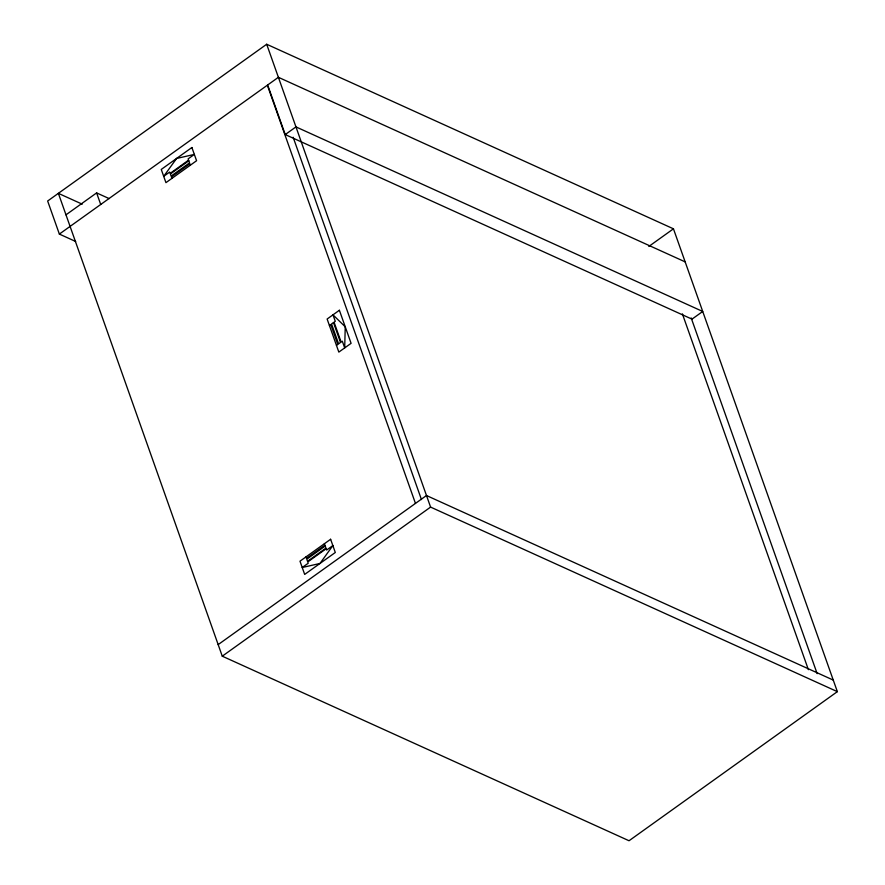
<?xml version="1.0" encoding="UTF-8"?>
<svg xmlns="http://www.w3.org/2000/svg" width="885" height="885" viewBox="0 0 885 885"><rect width="100%" height="100%" fill="white"/><g stroke="black" fill="none" stroke-linecap="round" stroke-linejoin="round"><path stroke-width="1.33" d="M82.228 204.169L58.377 193.35L222.268 656.183L629.036 840.75L837.354 691.65L673.452 228.817L266.684 44.25L47.646 201.017L59.361 234.082L75.679 241.483M65.977 214.834L96.62 192.908L109.176 198.605M59.361 234.082L267.358 85.203L415.463 503.41M285.235 134.575L295.955 126.898L702.723 311.465L691.993 319.142L285.235 134.575L267.668 84.982L278.388 77.305L685.156 261.871M329.419 325.492L330.769 324.518L337.816 344.409L336.455 345.382M648.816 246.45L673.452 228.817M218.175 644.612L426.481 495.523L833.25 680.078M222.268 656.183L430.586 507.094L837.354 691.65M691.196 317.969L817.154 673.64M682.379 313.854L808.381 669.668M266.684 44.25L430.586 507.094M293.145 137.241L421.459 499.571M190.352 165.185L189.832 163.725L171.402 176.911L171.922 178.372M324.397 543.722L324.917 545.182L306.487 558.38L305.978 556.908M96.62 192.908L100.713 204.479M345.238 326.797L344.696 347.905L342.318 341.19L341.112 342.052L334.065 322.162L335.271 321.299L332.981 314.839L345.238 326.797M176.58 158.47L163.703 176.336L169.688 172.055L170.152 173.36L188.571 160.163L188.118 158.869L194.335 154.41L176.58 158.47M332.86 545.591L319.994 563.457L302.227 567.517L308.212 563.236L307.748 561.931L326.178 548.744L326.642 550.039L332.86 545.591M191.89 147.507L161.258 169.433L165.938 182.653L196.581 160.727L191.89 147.507M188.804 160.793L170.374 173.98L171.115 176.071L189.545 162.884L188.804 160.793M339.386 310.259L327.129 319.031L338.833 352.097L351.091 343.325L339.386 310.259M333.49 322.583L331.543 323.965L338.59 343.856L340.526 342.462L333.49 322.583M330.625 539.264L299.993 561.19L304.672 574.42L335.304 552.494L330.625 539.264M325.215 546.023L306.785 559.209L307.526 561.3L325.957 548.114L325.215 546.023"/></g></svg>
